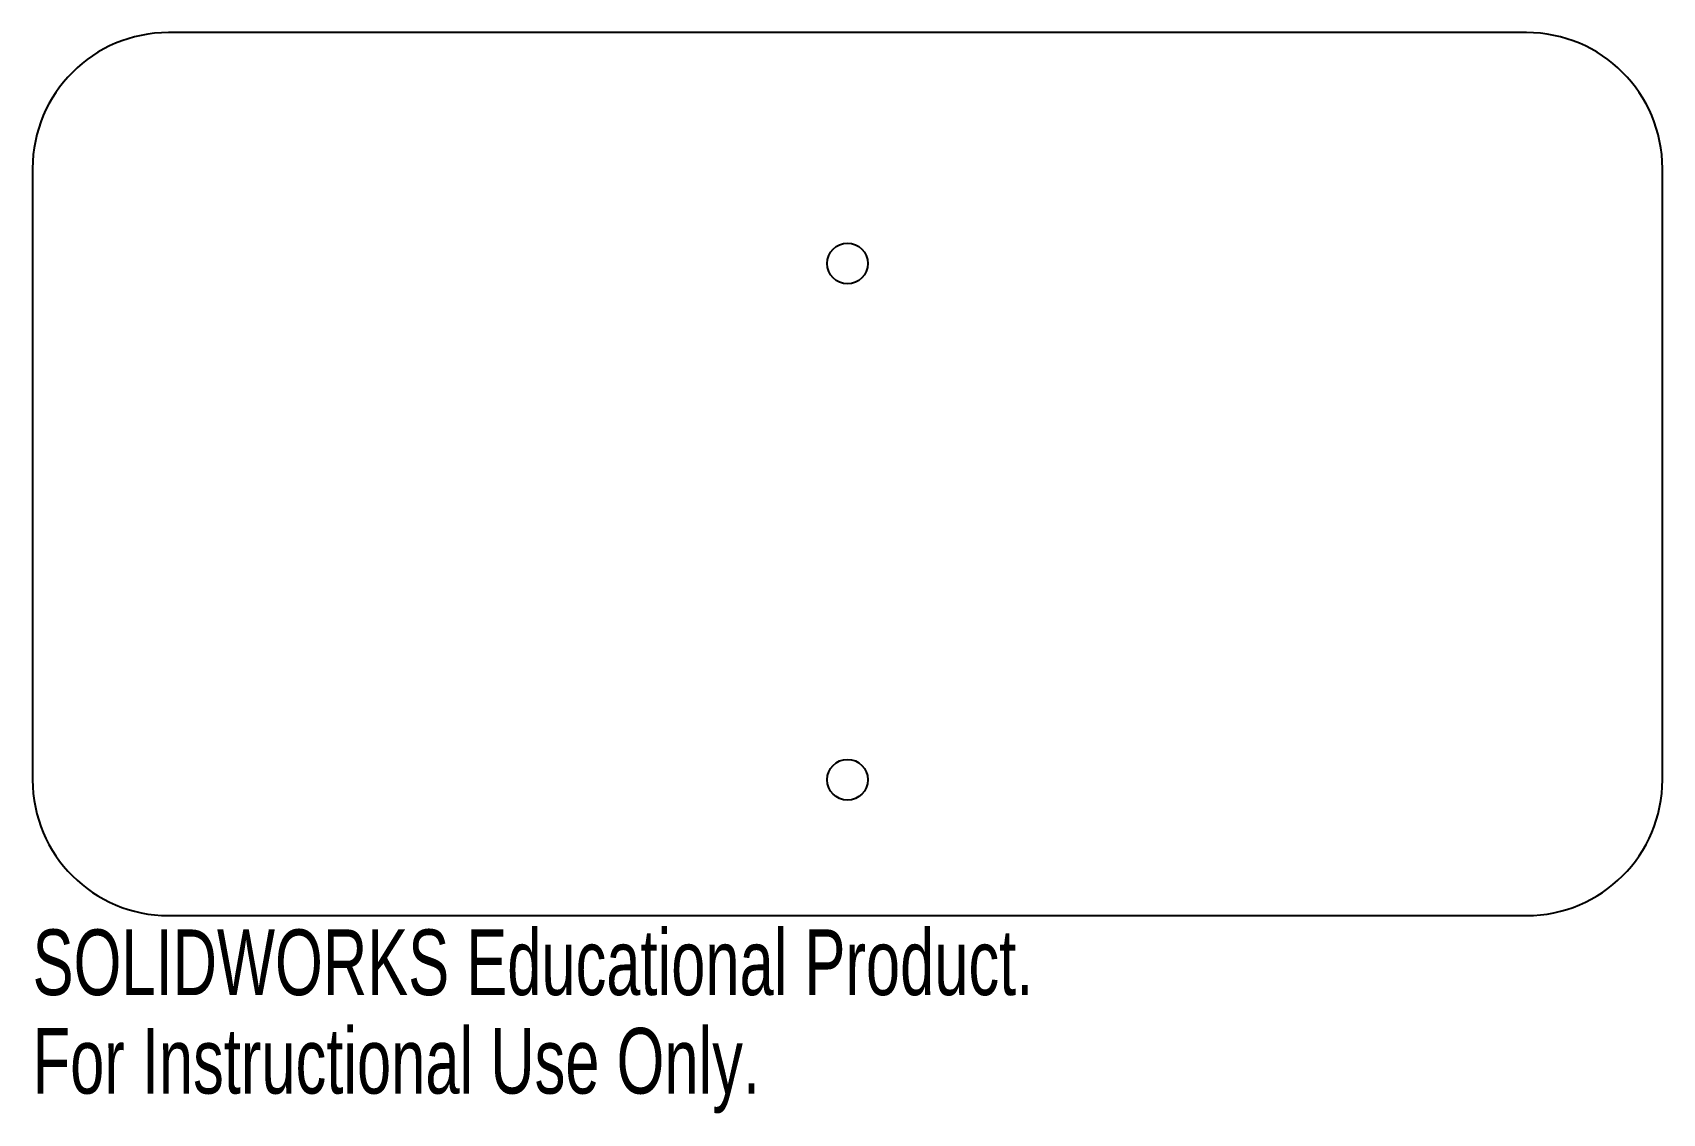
# Model space of a CAD drawing. Header units: millimetres. Extents: x -60 to 60, y -25 to 55.
import ezdxf

# ---------------------------------------------------------------- set-up
doc = ezdxf.new("R2010")
doc.units = ezdxf.units.MM
doc.styles.add('SLDTEXTSTYLE0', font='TXT', dxfattribs={"width": 0.7})

msp = doc.modelspace()

# ---------------------------------------------------------------- linework, layer by layer
at = {"color": 7, "linetype": 'Continuous', "lineweight": 25}
for p, q in [((50, 55), (-50, 55)), ((-60, 45), (-60, 0)), ((60, 0), (60, 45)), ((-50, -10), (50, -10))]:
    msp.add_line(p, q, dxfattribs=at)
for centre in [(0, 38), (0, 0)]:
    msp.add_circle(centre, 1.5, dxfattribs=at)
for centre, start, end in [((-50, 45), 90, 180), ((50, 45), 0, 90), ((-50, 0), 180, 270), ((50, 0), 270, 0)]:
    msp.add_arc(centre, 10, start, end, dxfattribs=at)

# ---------------------------------------------------------------- texts
at = {"color": 7, "linetype": 'Continuous', "char_height": 4.8336, "attachment_point": 1, "style": 'SLDTEXTSTYLE0'}
for s, insert in [('SOLIDWORKS Educational Product.', (-60, -11.02)), ('For Instructional Use Only.', (-60, -18.27))]:
    msp.add_mtext(s, dxfattribs=dict(at, insert=insert))

doc.saveas('drawing.dxf')
